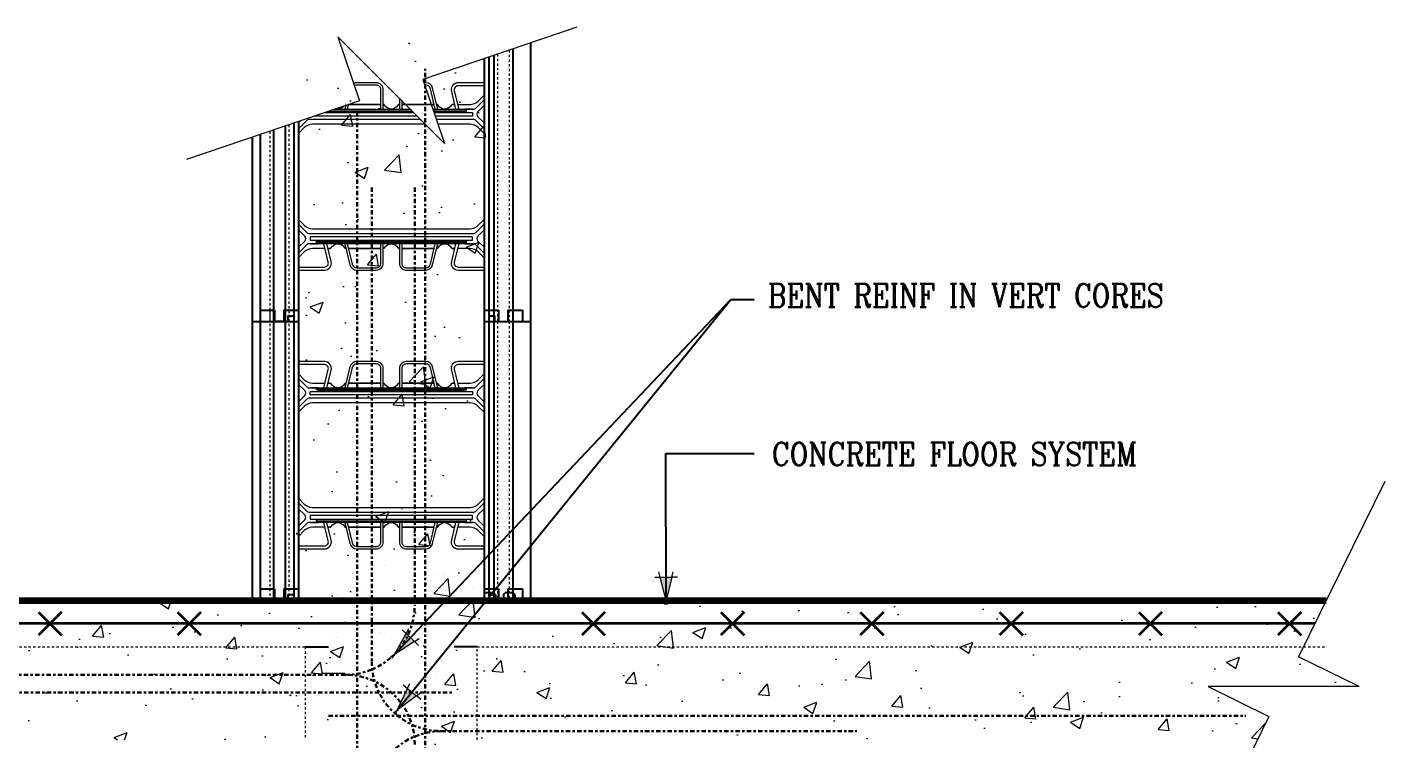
# Model space of a CAD drawing. Header units: inches. Extents: x -281.7 to -191.4, y 451.7 to 534.7.
# Drawn here: x -249.9 to -191.4, y 504 to 534.7 of the extents above; entities that cross this region are included whole.
import ezdxf

# ---------------------------------------------------------------- set-up
doc = ezdxf.new("R2010")
doc.units = ezdxf.units.IN
doc.header["$MEASUREMENT"] = 0
for name, pattern in [('CENTER', [2, 1.25, -0.25, 0.25, -0.25]), ('DASHED', [0.75, 0.5, -0.25]), ('DASHED2', [0.375, 0.25, -0.125]), ('HIDDEN', [0.375, 0.25, -0.125])]:
    doc.linetypes.add(name, pattern=pattern)
for name, color, linetype, lineweight in [('A2 Hatch', 8, 'Continuous', 9), ('A4 medium', 7, 'Continuous', 35), ('DETAILS', 7, 'Continuous', 13), ('DIM', 3, 'Continuous', 13), ('GRADE', 5, 'Continuous', 100), ('REBAR', 2, 'CENTER', 30)]:
    doc.layers.add(name, color=color, linetype=linetype, lineweight=lineweight)
doc.styles.add('ARCTEXT', font='arctext.shx', dxfattribs={"width": 0.85})
doc.styles.add('RomanC', font='romanc.shx', dxfattribs={"width": 0.85, "height": 5})
doc.dimstyles.new('ARCTEXT1-4', dxfattribs={"dimtxt": 4, "dimasz": 2, "dimexe": 2, "dimexo": 2, "dimgap": 2, "dimtad": 1, "dimdec": 4, "dimzin": 3, "dimdsep": 46, "dimlunit": 4, "dimtxsty": 'ARCTEXT', "dimblk": 'ARCHTICK', "dimcen": 2, "dimaunit": 1, "dimadec": 0, "dimazin": 0, "dimtfac": 1, "dimtdec": 4, "dimtmove": 2, "dimatfit": 3, "dimldrblk": 'arrow', "dimfxl": 1, "dimtolj": 1, "dimtzin": 0, "dimarcsym": 0})
pattern_1 = [(50, (-5868.9843, 2125.191), (5.7380815, -0.502017), [0.6, -6.6]), (355, (-5868.9843, 2125.191), (-1.1100107, 6.017537), [0.48, -5.28]), (100.4514, (-5868.506, 2125.1493), (4.628075, 5.5155163), [0.5099215, -5.609137]), (46.1842, (-5868.984, 2126.791), (8.537928, -1.324152), [0.9, -9.9]), (96.6356, (-5868.273, 2126.681), (7.477302, 7.792943), [0.764882, -8.413704]), (351.1842, (-5868.984, 2126.791), (7.477296, 7.792949), [0.72, -7.92]), (21, (-5868.1843, 2126.391), (4.7752564, -3.220951), [0.6, -6.6]), (326, (-5868.1843, 2126.391), (1.9465227, 5.8012004), [0.48, -5.28]), (71.4514, (-5867.7864, 2126.1227), (6.721781, 2.580244), [0.5099215, -5.609137]), (37.5, (-5868.9843, 2125.1911), (0.09727884, 2.6631508), [0, -5.216, 0, -5.36, 0, -5.3]), (7.5, (-5868.9843, 2125.191), (2.1045563, 3.1552937), [0, -3.056, 0, -5.096, 0, -2.02]), (327.5, (-5870.7683, 2125.1911), (4.2705795, -0.180439), [0, -2, 0, -6.24, 0, -8.28]), (317.5, (-5871.5683, 2125.191), (4.6654894, 0.8008399), [0, -2.6, 0, -4.144, 0, -5.88])]
pattern_2 = [(50, (-3657.1434, 1048.7867), (5.7380815, -0.502017), [0.6, -6.6]), (355, (-3657.1434, 1048.7867), (-1.110011, 6.017537), [0.48, -5.28]), (100.45145, (-3656.665, 1048.745), (4.628071, 5.51552), [0.509922, -5.609137]), (46.1842, (-3657.1434, 1050.387), (8.537928, -1.324152), [0.9, -9.9]), (96.63564, (-3656.432, 1050.276), (7.477296, 7.792949), [0.764882, -8.413704]), (351.1842, (-3657.143, 1050.387), (7.477296, 7.792949), [0.72, -7.92]), (21, (-3656.3434, 1049.9867), (4.7752564, -3.220951), [0.6, -6.6]), (326, (-3656.3434, 1049.9867), (1.946523, 5.8012), [0.48, -5.28]), (71.45144, (-3655.9455, 1049.7183), (6.721779, 2.580249), [0.509922, -5.609137]), (37.5, (-3657.1434, 1048.7867), (0.0972788, 2.6631508), [0, -5.216, 0, -5.36, 0, -5.3]), (7.5, (-3657.1434, 1048.7867), (2.1045563, 3.1552937), [0, -3.056, 0, -5.096, 0, -2.02]), (327.5, (-3658.9274, 1048.7867), (4.2705795, -0.180439), [0, -2, 0, -6.24, 0, -8.28]), (317.5, (-3659.7274, 1048.7867), (4.6654894, 0.80084), [0, -2.6, 0, -4.144, 0, -5.88])]

# ---------------------------------------------------------------- blocks, each defined once
blk = doc.blocks.new('_ArchTick')
at = {"color": 0, "linetype": 'ByBlock', "const_width": 0.15}
blk.add_lwpolyline([(-0.5, -0.5), (0.5, 0.5)], dxfattribs=at)
blk = doc.blocks.new('arrow')
at = {"layer": 'DIM'}
blk.add_hatch(color=253, dxfattribs=at).paths.add_polyline_path([(-2, 0.5), (-2, -0.5), (0, 0)])
at = {"layer": 'DIM', "lineweight": 9}
for points in [[(-2, 0.98), (-2, 0.5), (-2.47, 0.62)], [(0.37, 0.09), (0, 0)], [(0.37, -0.09), (0, 0)], [(-2, -0.98), (-2, -0.5), (-2.47, -0.62)]]:
    blk.add_lwpolyline(points, dxfattribs=at)
at = {"layer": 'DIM', "lineweight": 15}
blk.add_lwpolyline([(0, 0), (-2, -0.5), (-2, 0.5), (0, 0)], dxfattribs=at)

msp = doc.modelspace()

# ---------------------------------------------------------------- hatches: boundary and pattern name
at = {"layer": 'A2 Hatch', "ltscale": 0.15}
h = msp.add_hatch(dxfattribs=at)
h.set_pattern_fill('AR-CONC', color=256, scale=0.8, style=0)
h.set_pattern_definition(pattern_2)
h.paths.add_polyline_path([(-230.129, 533.997), (-238.201, 533.997), (-238.325, 498.634), (-235.455, 499.607), (-236.391, 502.367), (-231.795, 497.771), (-232.731, 500.531), (-230.125, 501.415)])
h = msp.add_hatch(dxfattribs=at)
h.set_pattern_fill('AR-CONC', color=256, scale=0.8, style=0)
h.set_pattern_definition(pattern_1)
h.paths.add_polyline_path([(-236.907, 509.997), (-275.824, 509.997), (-277.019, 507.576), (-274.405, 506.286), (-280.905, 506.286), (-278.292, 504.997), (-278.785, 503.997), (-236.907, 503.997)])
h = msp.add_hatch(dxfattribs=at)
h.set_pattern_fill('AR-CONC', color=256, scale=0.8, style=0)
h.set_pattern_definition(pattern_2)
h.paths.add_polyline_path([(-230.129, 509.997), (-238.201, 509.997), (-238.325, 474.634), (-235.455, 475.607), (-236.391, 478.367), (-231.795, 473.771), (-232.731, 476.531), (-230.125, 477.415)])
h = msp.add_hatch(dxfattribs=at)
h.set_pattern_fill('AR-CONC', color=256, scale=0.8, style=0)
h.set_pattern_definition(pattern_1)
h.paths.add_polyline_path([(-231.498, 509.997), (-193.921, 509.997), (-195.116, 507.576), (-192.502, 506.286), (-199.002, 506.286), (-196.389, 504.997), (-196.882, 503.997), (-231.498, 503.997)])

# ---------------------------------------------------------------- linework, layer by layer
at = {"color": 1}
for p, q in [((-228.966, 533.737), (-228.966, 521.997)), ((-228.201, 533.997), (-228.201, 521.997)), ((-230.201, 533.319), (-230.201, 521.997)), ((-230.001, 533.386), (-230.001, 521.997)), ((-229.786, 533.459), (-229.786, 521.997)), ((-238.201, 530.606), (-238.201, 521.997)), ((-239.851, 530.046), (-239.851, 521.997)), ((-239.276, 530.241), (-239.276, 521.997)), ((-238.776, 530.411), (-238.776, 521.997)), ((-238.401, 530.538), (-238.401, 521.997)), ((-240.201, 529.927), (-240.201, 521.997)), ((-239.851, 522.497), (-239.226, 522.497)), ((-239.851, 522.497), (-239.851, 509.997)), ((-239.276, 522.497), (-239.276, 509.997)), ((-239.226, 522.497), (-239.226, 521.997)), ((-238.826, 522.497), (-238.826, 521.997)), ((-238.826, 522.497), (-238.201, 522.497)), ((-238.776, 522.497), (-238.776, 509.997)), ((-238.201, 522.497), (-238.201, 509.997)), ((-230.201, 522.497), (-230.201, 509.997)), ((-230.201, 522.497), (-229.576, 522.497)), ((-229.576, 522.497), (-229.576, 521.997)), ((-229.176, 522.497), (-229.176, 521.997)), ((-229.176, 522.497), (-228.551, 522.497)), ((-228.551, 522.497), (-228.551, 521.997)), ((-240.201, 521.997), (-238.201, 521.997)), ((-240.201, 521.997), (-240.201, 509.997)), ((-240.201, 521.997), (-238.651, 521.997)), ((-238.776, 521.997), (-239.276, 521.997)), ((-238.651, 522.247), (-238.651, 521.997)), ((-238.651, 522.247), (-238.401, 522.247)), ((-238.401, 522.247), (-238.401, 509.997)), ((-238.401, 521.997), (-238.201, 521.997)), ((-230.201, 521.997), (-228.201, 521.997)), ((-230.201, 521.997), (-230.001, 521.997)), ((-230.001, 522.247), (-230.001, 509.997)), ((-230.001, 522.247), (-229.751, 522.247)), ((-229.786, 521.997), (-228.201, 521.997)), ((-229.786, 521.997), (-229.786, 509.997)), ((-229.751, 522.247), (-229.751, 521.997)), ((-228.966, 521.997), (-228.966, 509.997)), ((-228.201, 521.997), (-228.201, 509.997)), ((-239.851, 510.497), (-239.226, 510.497)), ((-239.851, 510.497), (-239.226, 510.497)), ((-239.851, 510.497), (-239.851, 509.997)), ((-239.851, 510.497), (-239.226, 510.497)), ((-239.276, 510.497), (-239.276, 509.997)), ((-239.226, 510.497), (-239.226, 509.997)), ((-239.226, 510.497), (-239.226, 509.997)), ((-239.226, 510.497), (-239.226, 509.997)), ((-238.826, 510.497), (-238.826, 509.997)), ((-238.826, 510.497), (-238.201, 510.497)), ((-238.826, 510.497), (-238.826, 509.997)), ((-238.826, 510.497), (-238.201, 510.497)), ((-238.826, 510.497), (-238.826, 509.997)), ((-238.826, 510.497), (-238.201, 510.497)), ((-238.776, 510.497), (-238.776, 509.997)), ((-238.651, 510.247), (-238.651, 509.997)), ((-238.651, 510.247), (-238.401, 510.247)), ((-238.651, 510.247), (-238.651, 509.997)), ((-238.651, 510.247), (-238.401, 510.247)), ((-238.651, 510.247), (-238.651, 509.997)), ((-238.651, 510.247), (-238.401, 510.247)), ((-238.401, 510.247), (-238.401, 509.997)), ((-238.201, 510.497), (-238.201, 509.997)), ((-238.201, 510.497), (-238.201, 509.997)), ((-238.201, 510.497), (-238.201, 509.997)), ((-230.204, 510.247), (-230.121, 510.33)), ((-230.204, 510.247), (-230.204, 509.997)), ((-230.201, 510.497), (-230.201, 509.997)), ((-230.201, 510.497), (-229.576, 510.497)), ((-229.788, 510.33), (-230.121, 510.33)), ((-230.001, 510.247), (-229.751, 510.247)), ((-229.704, 510.247), (-229.788, 510.33)), ((-229.751, 510.247), (-229.751, 509.997)), ((-229.704, 510.247), (-229.704, 509.997)), ((-229.576, 510.497), (-229.576, 509.997)), ((-229.371, 510.247), (-229.288, 510.33)), ((-229.371, 510.247), (-229.371, 509.997)), ((-228.954, 510.33), (-229.288, 510.33)), ((-229.176, 510.497), (-229.176, 509.997)), ((-229.176, 510.497), (-228.551, 510.497)), ((-228.871, 510.247), (-228.954, 510.33)), ((-228.871, 510.247), (-228.871, 509.997)), ((-228.551, 510.497), (-228.551, 509.997)), ((-240.201, 509.997), (-238.201, 509.997)), ((-240.201, 509.997), (-238.201, 509.997)), ((-240.201, 509.997), (-238.651, 509.997)), ((-240.201, 509.997), (-238.651, 509.997)), ((-240.201, 509.997), (-238.201, 509.997)), ((-240.201, 509.997), (-238.201, 509.997)), ((-240.201, 509.997), (-238.651, 509.997)), ((-237.907, 509.997), (-239.824, 509.997)), ((-239.532, 509.997), (-239.824, 509.997)), ((-237.906, 509.997), (-239.822, 509.997)), ((-239.531, 509.997), (-239.822, 509.997)), ((-238.776, 509.997), (-239.276, 509.997)), ((-238.776, 509.997), (-239.276, 509.997)), ((-238.776, 509.997), (-239.276, 509.997)), ((-238.699, 509.997), (-239.032, 509.997)), ((-238.697, 509.997), (-239.031, 509.997)), ((-238.401, 509.997), (-238.201, 509.997)), ((-238.401, 509.997), (-238.201, 509.997)), ((-238.401, 509.997), (-238.201, 509.997)), ((-237.907, 509.997), (-238.199, 509.997)), ((-237.906, 509.997), (-238.197, 509.997)), ((-230.498, 509.997), (-228.581, 509.997)), ((-230.206, 509.997), (-230.498, 509.997)), ((-230.496, 509.997), (-228.579, 509.997)), ((-230.204, 509.997), (-230.496, 509.997)), ((-230.201, 509.997), (-230.001, 509.997)), ((-230.201, 509.997), (-228.201, 509.997)), ((-230.201, 509.997), (-230.001, 509.997)), ((-229.373, 509.997), (-229.706, 509.997)), ((-229.371, 509.997), (-229.704, 509.997)), ((-228.874, 509.997), (-229.166, 509.997)), ((-228.581, 509.997), (-228.873, 509.997)), ((-228.579, 509.997), (-228.871, 509.997))]:
    msp.add_line(p, q, dxfattribs=at)
at = {"color": 1, "linetype": 'HIDDEN', "ltscale": 0.02}
for p, q in [((-239.851, 522.497), (-239.226, 522.497)), ((-239.226, 522.497), (-239.226, 521.997)), ((-238.826, 522.497), (-238.826, 521.997)), ((-238.826, 522.497), (-238.201, 522.497)), ((-230.201, 522.497), (-229.576, 522.497)), ((-229.576, 522.497), (-229.576, 521.997)), ((-229.176, 522.497), (-229.176, 521.997)), ((-229.176, 522.497), (-228.551, 522.497)), ((-228.551, 522.497), (-228.551, 521.997)), ((-239.851, 510.497), (-239.226, 510.497)), ((-239.851, 510.497), (-239.851, 509.997)), ((-239.851, 510.497), (-239.226, 510.497)), ((-239.851, 510.497), (-239.226, 510.497)), ((-239.851, 510.497), (-239.851, 509.997)), ((-239.851, 510.497), (-239.226, 510.497)), ((-239.226, 510.497), (-239.226, 509.997)), ((-239.226, 510.497), (-239.226, 509.997)), ((-239.226, 510.497), (-239.226, 509.997)), ((-239.226, 510.497), (-239.226, 509.997)), ((-238.826, 510.497), (-238.826, 509.997)), ((-238.826, 510.497), (-238.201, 510.497)), ((-238.826, 510.497), (-238.826, 509.997)), ((-238.826, 510.497), (-238.201, 510.497)), ((-238.826, 510.497), (-238.826, 509.997)), ((-238.826, 510.497), (-238.201, 510.497)), ((-238.826, 510.497), (-238.826, 509.997)), ((-238.826, 510.497), (-238.201, 510.497)), ((-230.201, 510.497), (-229.576, 510.497)), ((-229.576, 510.497), (-229.576, 509.997)), ((-229.176, 510.497), (-229.176, 509.997)), ((-229.176, 510.497), (-228.551, 510.497)), ((-228.551, 510.497), (-228.551, 509.997))]:
    msp.add_line(p, q, dxfattribs=at)
at = {"ltscale": 0.15}
for p, q in [((-239.226, 521.997), (-238.826, 521.997)), ((-234.513, 511.49), (-234.513, 511.49)), ((-232.2, 511.073), (-232.2, 511.073)), ((-231.907, 511.073), (-231.907, 511.073)), ((-236.866, 510.272), (-236.866, 510.272)), ((-236.572, 510.272), (-236.572, 510.272)), ((-236.571, 510.272), (-236.571, 510.272)), ((-235.751, 510.54), (-235.751, 510.54)), ((-235.457, 510.54), (-235.457, 510.54)), ((-235.456, 510.54), (-235.456, 510.54)), ((-231.48, 510.36), (-231.48, 510.36)), ((-231.187, 510.36), (-231.187, 510.36)), ((-231.185, 510.36), (-231.185, 510.36)), ((-231.01, 510.499), (-231.01, 510.499)), ((-230.716, 510.499), (-230.716, 510.499)), ((-230.714, 510.499), (-230.714, 510.499)), ((-239.226, 509.997), (-238.826, 509.997)), ((-239.226, 509.997), (-238.826, 509.997)), ((-239.226, 509.997), (-238.826, 509.997)), ((-235.117, 509.936), (-235.117, 509.936)), ((-234.824, 509.936), (-234.824, 509.936)), ((-234.822, 509.936), (-234.822, 509.936)), ((-248.907, 508.997), (-248.907, 508.997)), ((-242.907, 508.997), (-242.907, 508.997)), ((-232.177, 509.203), (-232.177, 509.203)), ((-231.883, 509.203), (-231.883, 509.203)), ((-231.881, 509.203), (-231.881, 509.203)), ((-231.878, 508.997), (-231.878, 508.997)), ((-231.585, 508.997), (-231.585, 508.997)), ((-231.583, 508.997), (-231.583, 508.997)), ((-236.842, 508.402), (-236.842, 508.402)), ((-236.549, 508.402), (-236.549, 508.402)), ((-236.547, 508.402), (-236.547, 508.402)), ((-234.908, 508.598), (-234.908, 508.598)), ((-234.728, 508.589), (-234.728, 508.589)), ((-234.614, 508.598), (-234.614, 508.598)), ((-234.613, 508.598), (-234.613, 508.598)), ((-234.435, 508.589), (-234.435, 508.589)), ((-234.433, 508.589), (-234.433, 508.589)), ((-237.907, 507.997), (-236.907, 507.997)), ((-236.575, 507.892), (-236.575, 507.892)), ((-236.281, 507.892), (-236.281, 507.892)), ((-233.545, 508.291), (-233.545, 508.291)), ((-233.251, 508.291), (-233.251, 508.291)), ((-233.25, 508.291), (-233.25, 508.291)), ((-230.498, 507.997), (-231.498, 507.997)), ((-236.578, 506.875), (-236.578, 506.875)), ((-232.308, 506.695), (-232.308, 506.695)), ((-234.532, 505.926), (-234.532, 505.926)), ((-235.356, 505.135), (-235.356, 505.135)), ((-232.214, 504.43), (-232.214, 504.43))]:
    msp.add_line(p, q, dxfattribs=at)
at = {"color": 253, "linetype": 'HIDDEN'}
for p, q in [((-230.204, 510.247), (-230.121, 510.33)), ((-230.204, 510.247), (-230.204, 509.997)), ((-229.788, 510.33), (-230.121, 510.33)), ((-229.704, 510.247), (-229.788, 510.33)), ((-229.704, 510.247), (-229.704, 509.997)), ((-229.371, 510.247), (-229.288, 510.33)), ((-229.371, 510.247), (-229.371, 509.997)), ((-228.954, 510.33), (-229.288, 510.33)), ((-228.871, 510.247), (-228.954, 510.33)), ((-228.871, 510.247), (-228.871, 509.997)), ((-239.532, 509.997), (-239.824, 509.997)), ((-239.531, 509.997), (-239.822, 509.997)), ((-238.699, 509.997), (-239.032, 509.997)), ((-238.697, 509.997), (-239.031, 509.997)), ((-237.907, 509.997), (-238.199, 509.997)), ((-237.906, 509.997), (-238.197, 509.997)), ((-230.206, 509.997), (-230.498, 509.997)), ((-230.204, 509.997), (-230.496, 509.997)), ((-229.373, 509.997), (-229.706, 509.997)), ((-229.371, 509.997), (-229.704, 509.997)), ((-228.874, 509.997), (-229.166, 509.997)), ((-228.581, 509.997), (-228.873, 509.997)), ((-228.579, 509.997), (-228.871, 509.997))]:
    msp.add_line(p, q, dxfattribs=at)
at = {"layer": 'A2 Hatch', "linetype": 'DASHED2', "ltscale": 0.15}
for p, q in [((-229.626, 533.514), (-229.626, 521.997)), ((-229.126, 533.683), (-229.126, 521.997)), ((-239.436, 530.187), (-239.436, 521.997)), ((-238.616, 530.465), (-238.616, 521.997)), ((-239.436, 522.497), (-239.436, 509.997)), ((-238.616, 522.497), (-238.616, 509.997)), ((-229.626, 521.997), (-229.626, 509.997)), ((-229.126, 521.997), (-229.126, 509.997)), ((-239.436, 510.497), (-239.436, 509.997)), ((-238.616, 510.497), (-238.616, 509.997))]:
    msp.add_line(p, q, dxfattribs=at)
at = {"layer": 'A2 Hatch', "linetype": 'DASHED', "ltscale": 0.15}
for p, q in [((-275.824, 507.997), (-237.907, 507.997)), ((-237.907, 507.997), (-237.907, 503.997)), ((-230.498, 503.997), (-230.498, 507.997)), ((-230.498, 507.997), (-193.921, 507.997))]:
    msp.add_line(p, q, dxfattribs=at)
at = {"layer": 'A4 medium', "ltscale": 0.15}
for p, q in [((-249.407, 509.497), (-248.407, 508.497)), ((-248.407, 509.497), (-249.407, 508.497)), ((-243.407, 509.497), (-242.407, 508.497)), ((-242.407, 509.497), (-243.407, 508.497)), ((-225.998, 509.497), (-224.998, 508.497)), ((-224.998, 509.497), (-225.998, 508.497)), ((-219.998, 509.497), (-218.998, 508.497)), ((-218.998, 509.497), (-219.998, 508.497)), ((-213.998, 509.497), (-212.998, 508.497)), ((-212.998, 509.497), (-213.998, 508.497)), ((-207.998, 509.497), (-206.998, 508.497)), ((-206.998, 509.497), (-207.998, 508.497)), ((-201.998, 509.497), (-200.998, 508.497)), ((-200.998, 509.497), (-201.998, 508.497)), ((-195.998, 509.497), (-194.998, 508.497)), ((-194.998, 509.497), (-195.998, 508.497)), ((-248.907, 508.997), (-254.907, 508.997)), ((-242.907, 508.997), (-248.907, 508.997)), ((-231.498, 508.997), (-242.907, 508.997)), ((-225.498, 508.997), (-231.498, 508.997)), ((-219.498, 508.997), (-225.498, 508.997)), ((-225.498, 508.997), (-225.498, 508.997)), ((-213.498, 508.997), (-219.498, 508.997)), ((-219.498, 508.997), (-219.498, 508.997)), ((-207.498, 508.997), (-213.498, 508.997)), ((-213.498, 508.997), (-213.498, 508.997)), ((-201.498, 508.997), (-207.498, 508.997)), ((-207.498, 508.997), (-207.498, 508.997)), ((-195.498, 508.997), (-201.498, 508.997)), ((-201.498, 508.997), (-201.498, 508.997)), ((-194.415, 508.997), (-195.498, 508.997)), ((-195.498, 508.997), (-195.498, 508.997))]:
    msp.add_line(p, q, dxfattribs=at)
at = {"layer": 'DETAILS', "color": 6, "lineweight": 20}
msp.add_line((-236.202, 506.846), (-237.163, 506.846), dxfattribs=at)
for points in [[(-234.549, 531.147), (-234.549, 531.977, 0.414214), (-234.849, 532.277), (-235.691, 532.277, 0.108366), (-235.817, 532.249, 0.108366)], [(-234.649, 531.147), (-234.649, 531.977, 0.414214), (-234.849, 532.177), (-235.691, 532.177, 0.121733), (-235.785, 532.154, 0.121733)], [(-232.201, 531.147), (-232.419, 532.047, 0.346495), (-232.71, 532.277), (-232.789, 532.277)], [(-232.304, 531.147), (-232.516, 532.024, 0.346495), (-232.71, 532.177), (-232.755, 532.177)], [(-230.201, 532.277), (-231.321, 532.277, 0.485338), (-231.613, 531.907), (-231.43, 531.147)], [(-230.201, 532.147), (-231.321, 532.147, 0.485338), (-231.487, 531.937), (-231.296, 531.147), (-230.7, 531.147), (-230.95, 531.147), (-231.05, 531.147)], [(-231.344, 531.347), (-230.807, 531.347, 0.198912), (-230.454, 531.493), (-230.201, 531.746)], [(-236.604, 531.147), (-234.201, 531.147, -0.279322), (-234.487, 531.32, 0.279322), (-234.531, 531.347)], [(-236.249, 531.268, -0.291642), (-236.577, 531.156)], [(-233.871, 531.347, 0.279322), (-233.915, 531.32, -0.279322), (-234.201, 531.147), (-233.386, 531.147)], [(-232.406, 531.147), (-230.642, 531.147, 0.198912), (-230.571, 531.176), (-230.201, 531.546)], [(-231.571, 531.347), (-231.478, 531.347), (-231.571, 531.347, 0.279322), (-231.616, 531.32, -0.605918), (-232.187, 531.32, 0.279322), (-232.231, 531.347)], [(-230.201, 531.296), (-230.469, 531.028, 0.414214), (-230.469, 530.816), (-230.201, 530.548)], [(-232.936, 530.697), (-234.201, 530.697), (-237.76, 530.697, 0.198912), (-237.831, 530.668), (-238.201, 530.298)], [(-232.372, 531.047), (-231.05, 531.047), (-230.952, 531.069, 0.780776), (-230.952, 531.075), (-231.05, 531.097), (-232.389, 531.097)], [(-230.201, 530.298), (-230.571, 530.668, 0.198912), (-230.642, 530.697), (-232.253, 530.697)], [(-232.736, 530.497), (-234.201, 530.497), (-237.594, 530.497, 0.198912), (-237.948, 530.35), (-238.201, 530.098)], [(-230.201, 530.098), (-230.454, 530.35, 0.198912), (-230.807, 530.497), (-232.185, 530.497)], [(-238.201, 526.396), (-237.948, 526.143, 0.198912), (-237.594, 525.997), (-234.201, 525.997), (-230.807, 525.997, 0.198912), (-230.454, 526.143), (-230.201, 526.396)], [(-238.201, 526.196), (-237.831, 525.826, 0.198912), (-237.76, 525.797), (-234.201, 525.797), (-230.642, 525.797, 0.198912), (-230.571, 525.826), (-230.201, 526.196)], [(-238.201, 525.198), (-237.932, 525.466, 0.414214), (-237.932, 525.678), (-238.201, 525.946)], [(-230.201, 525.946), (-230.469, 525.678, 0.414214), (-230.469, 525.466), (-230.201, 525.198)], [(-234.531, 525.147, 0.279322), (-234.487, 525.174, -0.279322), (-234.201, 525.347), (-237.76, 525.347, 0.198912), (-237.831, 525.318), (-238.201, 524.948)], [(-238.201, 524.347), (-237.08, 524.347, 0.485338), (-236.915, 524.557), (-237.105, 525.347), (-237.701, 525.347), (-237.451, 525.347), (-237.351, 525.347)], [(-238.201, 524.217), (-237.08, 524.217, 0.485338), (-236.788, 524.587), (-236.972, 525.347)], [(-236.83, 525.147), (-236.923, 525.147), (-236.83, 525.147, 0.279322), (-236.786, 525.174, -0.605918), (-236.214, 525.174, 0.279322), (-236.17, 525.147)], [(-236.2, 525.347), (-235.983, 524.447, 0.346495), (-235.691, 524.217), (-234.849, 524.217, 0.414214), (-234.549, 524.517), (-234.549, 525.347)], [(-236.097, 525.347), (-235.886, 524.47, 0.346495), (-235.691, 524.317), (-234.849, 524.317, 0.414214), (-234.649, 524.517), (-234.649, 525.347)], [(-230.201, 524.948), (-230.571, 525.318, 0.198912), (-230.642, 525.347), (-234.201, 525.347, -0.279322), (-233.915, 525.174, 0.279322), (-233.871, 525.147)], [(-233.853, 525.347), (-233.853, 524.517, 0.414214), (-233.553, 524.217), (-232.71, 524.217, 0.346495), (-232.419, 524.447), (-232.201, 525.347)], [(-233.753, 525.347), (-233.753, 524.517, 0.414214), (-233.553, 524.317), (-232.71, 524.317, 0.346495), (-232.516, 524.47), (-232.304, 525.347)], [(-232.231, 525.147, 0.279322), (-232.187, 525.174, -0.605918), (-231.616, 525.174, 0.279322), (-231.571, 525.147), (-231.478, 525.147), (-231.571, 525.147)], [(-231.43, 525.347), (-231.613, 524.587, 0.485338), (-231.321, 524.217), (-230.201, 524.217)], [(-231.05, 525.347), (-230.95, 525.347), (-230.7, 525.347), (-231.296, 525.347), (-231.487, 524.557, 0.485338), (-231.321, 524.347), (-230.201, 524.347)], [(-237.057, 525.147), (-237.594, 525.147, 0.198912), (-237.948, 525), (-238.201, 524.748)], [(-230.201, 524.748), (-230.454, 525, 0.198912), (-230.807, 525.147), (-231.344, 525.147)], [(-236.972, 519.147), (-236.788, 519.907, 0.485338), (-237.08, 520.277), (-238.201, 520.277)], [(-237.351, 519.147), (-237.451, 519.147), (-237.701, 519.147), (-237.105, 519.147), (-236.915, 519.937, 0.485338), (-237.08, 520.147), (-238.201, 520.147)], [(-234.549, 519.147), (-234.549, 519.977, 0.414214), (-234.849, 520.277), (-235.691, 520.277, 0.346495), (-235.983, 520.047), (-236.2, 519.147)], [(-234.649, 519.147), (-234.649, 519.977, 0.414214), (-234.849, 520.177), (-235.691, 520.177, 0.346495), (-235.886, 520.024), (-236.097, 519.147)], [(-232.201, 519.147), (-232.419, 520.047, 0.346495), (-232.71, 520.277), (-233.553, 520.277, 0.414214), (-233.853, 519.977), (-233.853, 519.147)], [(-232.304, 519.147), (-232.516, 520.024, 0.346495), (-232.71, 520.177), (-233.553, 520.177, 0.414214), (-233.753, 519.977), (-233.753, 519.147)], [(-230.201, 520.277), (-231.321, 520.277, 0.485338), (-231.613, 519.907), (-231.43, 519.147)], [(-230.201, 520.147), (-231.321, 520.147, 0.485338), (-231.487, 519.937), (-231.296, 519.147), (-230.7, 519.147), (-230.95, 519.147), (-231.05, 519.147)], [(-238.201, 519.746), (-237.948, 519.493, 0.198912), (-237.594, 519.347), (-237.057, 519.347)], [(-238.201, 519.546), (-237.831, 519.176, 0.198912), (-237.76, 519.147), (-234.201, 519.147, -0.279322), (-234.487, 519.32, 0.279322), (-234.531, 519.347)], [(-233.871, 519.347, 0.279322), (-233.915, 519.32, -0.279322), (-234.201, 519.147), (-230.642, 519.147, 0.198912), (-230.571, 519.176), (-230.201, 519.546)], [(-231.344, 519.347), (-230.807, 519.347, 0.198912), (-230.454, 519.493), (-230.201, 519.746)], [(-238.201, 518.548), (-237.932, 518.816, 0.414214), (-237.932, 519.028), (-238.201, 519.296)], [(-236.17, 519.347, 0.279322), (-236.214, 519.32, -0.605918), (-236.786, 519.32, 0.279322), (-236.83, 519.347), (-236.923, 519.347), (-236.83, 519.347)], [(-231.571, 519.347), (-231.478, 519.347), (-231.571, 519.347, 0.279322), (-231.616, 519.32, -0.605918), (-232.187, 519.32, 0.279322), (-232.231, 519.347)], [(-230.201, 519.296), (-230.469, 519.028, 0.414214), (-230.469, 518.816), (-230.201, 518.548)], [(-230.201, 518.298), (-230.571, 518.668, 0.198912), (-230.642, 518.697), (-234.201, 518.697), (-237.76, 518.697, 0.198912), (-237.831, 518.668), (-238.201, 518.298)], [(-230.201, 518.098), (-230.454, 518.35, 0.198912), (-230.807, 518.497), (-234.201, 518.497), (-237.594, 518.497, 0.198912), (-237.948, 518.35), (-238.201, 518.098)], [(-238.201, 514.396), (-237.948, 514.143, 0.198912), (-237.594, 513.997), (-234.201, 513.997), (-230.807, 513.997, 0.198912), (-230.454, 514.143), (-230.201, 514.396)], [(-238.201, 514.196), (-237.831, 513.826, 0.198912), (-237.76, 513.797), (-234.201, 513.797), (-230.642, 513.797, 0.198912), (-230.571, 513.826), (-230.201, 514.196)], [(-238.201, 513.198), (-237.932, 513.466, 0.414214), (-237.932, 513.678), (-238.201, 513.946)], [(-230.201, 513.946), (-230.469, 513.678, 0.414214), (-230.469, 513.466), (-230.201, 513.198)], [(-234.531, 513.147, 0.279322), (-234.487, 513.174, -0.279322), (-234.201, 513.347), (-237.76, 513.347, 0.198912), (-237.831, 513.318), (-238.201, 512.948)], [(-238.201, 512.347), (-237.08, 512.347, 0.485338), (-236.915, 512.557), (-237.105, 513.347), (-237.701, 513.347), (-237.451, 513.347), (-237.351, 513.347)], [(-238.201, 512.217), (-237.08, 512.217, 0.485338), (-236.788, 512.587), (-236.972, 513.347)], [(-237.057, 513.147), (-237.594, 513.147, 0.198912), (-237.948, 513), (-238.201, 512.748)], [(-236.83, 513.147), (-236.923, 513.147), (-236.83, 513.147, 0.279322), (-236.786, 513.174, -0.605918), (-236.214, 513.174, 0.279322), (-236.17, 513.147)], [(-236.2, 513.347), (-235.983, 512.447, 0.346495), (-235.691, 512.217), (-234.849, 512.217, 0.414214), (-234.549, 512.517), (-234.549, 513.347)], [(-236.097, 513.347), (-235.886, 512.47, 0.346495), (-235.691, 512.317), (-234.849, 512.317, 0.414214), (-234.649, 512.517), (-234.649, 513.347)], [(-230.201, 512.948), (-230.571, 513.318, 0.198912), (-230.642, 513.347), (-234.201, 513.347, -0.279322), (-233.915, 513.174, 0.279322), (-233.871, 513.147)], [(-233.853, 513.347), (-233.853, 512.517, 0.414214), (-233.553, 512.217), (-232.71, 512.217, 0.346495), (-232.419, 512.447), (-232.201, 513.347)], [(-233.753, 513.347), (-233.753, 512.517, 0.414214), (-233.553, 512.317), (-232.71, 512.317, 0.346495), (-232.516, 512.47), (-232.304, 513.347)], [(-232.231, 513.147, 0.279322), (-232.187, 513.174, -0.605918), (-231.616, 513.174, 0.279322), (-231.571, 513.147), (-231.478, 513.147), (-231.571, 513.147)], [(-231.43, 513.347), (-231.613, 512.587, 0.485338), (-231.321, 512.217), (-230.201, 512.217)], [(-231.05, 513.347), (-230.95, 513.347), (-230.7, 513.347), (-231.296, 513.347), (-231.487, 512.557, 0.485338), (-231.321, 512.347), (-230.201, 512.347)], [(-230.201, 512.748), (-230.454, 513, 0.198912), (-230.807, 513.147), (-231.344, 513.147)]]:
    msp.add_lwpolyline(points, format="xyb", dxfattribs=at)
for points in [[(-236.164, 531.296), (-236.2, 531.147)], [(-236.052, 531.334), (-236.097, 531.147)], [(-233.853, 531.614), (-233.853, 531.147)], [(-233.753, 531.514), (-233.753, 531.147)], [(-238.201, 530.548), (-238.113, 530.635)], [(-233.086, 530.847), (-234.201, 530.847), (-237.489, 530.847)], [(-237.047, 530.997), (-234.201, 530.997), (-233.236, 530.997)], [(-236.899, 531.047), (-234.201, 531.047), (-233.286, 531.047)], [(-233.336, 531.097), (-234.201, 531.097), (-236.752, 531.097)], [(-232.355, 530.997), (-230.7, 530.997), (-230.7, 530.847), (-232.304, 530.847)]]:
    msp.add_lwpolyline(points, dxfattribs=at)
for points in [[(-236.152, 531.347), (-236.17, 531.347)], [(-234.649, 531.347), (-236.049, 531.347)], [(-234.549, 531.347), (-234.531, 531.347)], [(-233.853, 531.347), (-233.871, 531.347)], [(-233.753, 531.347), (-232.353, 531.347)], [(-232.25, 531.347), (-232.231, 531.347)], [(-234.201, 525.497), (-230.7, 525.497), (-230.7, 525.647), (-234.201, 525.647), (-237.701, 525.647), (-237.701, 525.497)], [(-236.152, 525.147), (-236.17, 525.147)], [(-234.649, 525.147), (-236.049, 525.147)], [(-234.549, 525.147), (-234.531, 525.147)], [(-233.853, 525.147), (-233.871, 525.147)], [(-233.753, 525.147), (-232.353, 525.147)], [(-232.25, 525.147), (-232.231, 525.147)], [(-234.201, 518.997), (-230.7, 518.997), (-230.7, 518.847), (-234.201, 518.847), (-237.701, 518.847), (-237.701, 518.997)], [(-236.152, 519.347), (-236.17, 519.347)], [(-234.649, 519.347), (-236.049, 519.347)], [(-234.549, 519.347), (-234.531, 519.347)], [(-233.853, 519.347), (-233.871, 519.347)], [(-233.753, 519.347), (-232.353, 519.347)], [(-232.25, 519.347), (-232.231, 519.347)], [(-234.201, 513.497), (-230.7, 513.497), (-230.7, 513.647), (-234.201, 513.647), (-237.701, 513.647), (-237.701, 513.497)], [(-233.74, 513.922), (-233.726, 513.922)], [(-236.152, 513.147), (-236.17, 513.147)], [(-234.649, 513.147), (-236.049, 513.147)], [(-234.549, 513.147), (-234.531, 513.147)], [(-233.853, 513.147), (-233.871, 513.147)], [(-233.753, 513.147), (-232.353, 513.147)], [(-232.25, 513.147), (-232.231, 513.147)]]:
    msp.add_lwpolyline(points, close=True, dxfattribs=at)
for points in [[(-234.201, 525.397), (-231.05, 525.397), (-230.952, 525.419, 0.780776), (-230.952, 525.425), (-231.05, 525.447), (-234.201, 525.447), (-237.351, 525.447), (-237.449, 525.425, 0.780776), (-237.449, 525.419), (-237.351, 525.397)], [(-234.201, 519.097), (-237.351, 519.097), (-237.449, 519.075, 0.780776), (-237.449, 519.069), (-237.351, 519.047), (-234.201, 519.047), (-231.05, 519.047), (-230.952, 519.069, 0.780776), (-230.952, 519.075), (-231.05, 519.097)], [(-234.201, 513.397), (-231.05, 513.397), (-230.952, 513.419, 0.780776), (-230.952, 513.425), (-231.05, 513.447), (-234.201, 513.447), (-237.351, 513.447), (-237.449, 513.425, 0.780776), (-237.449, 513.419), (-237.351, 513.397)]]:
    msp.add_lwpolyline(points, format="xyb", close=True, dxfattribs=at)
msp.add_arc((-238.537, 505.874), 0.0504, 44.81899, 175.46723, dxfattribs=at)
at = {"layer": 'DIM'}
for p, q in [((-191.394, 515.118), (-195.116, 507.576)), ((-192.502, 506.286), (-195.116, 507.576)), ((-192.502, 506.286), (-199.002, 506.286)), ((-199.002, 506.286), (-196.389, 504.997)), ((-196.389, 504.997), (-199.783, 498.118))]:
    msp.add_line(p, q, dxfattribs=at)
msp.add_lwpolyline([(-226.212, 534.671), (-232.839, 532.424), (-231.903, 529.664), (-236.499, 534.26), (-235.563, 531.5), (-243.028, 528.969)], dxfattribs=at)
at = {"layer": 'GRADE', "ltscale": 0.15}
msp.add_line((-275.824, 509.997), (-193.921, 509.997), dxfattribs=at)
at = {"layer": 'REBAR', "ltscale": 0.15}
for p, q in [((-232.737, 476.949), (-232.737, 532.879)), ((-235.668, 531.044), (-235.668, 475.114)), ((-235.045, 527.77), (-235.045, 507.37)), ((-233.189, 527.77), (-233.189, 509.795)), ((-236.189, 506.795), (-254.147, 506.795)), ((-278.785, 506.034), (-231.498, 506.034)), ((-236.907, 505.034), (-197.376, 505.034)), ((-232.045, 504.37), (-214.14, 504.37))]:
    msp.add_line(p, q, dxfattribs=at)
for centre, start, end in [((-236.189, 509.795), 270, 0), ((-232.045, 507.37), 180, 270), ((-236.189, 503.795), 0, 90), ((-232.045, 501.37), 90, 180)]:
    msp.add_arc(centre, 3, start, end, dxfattribs=at)

# ---------------------------------------------------------------- texts
at = {"layer": 'DIM', "color": 3, "char_height": 1, "width": 22.68955, "attachment_point": 1, "style": 'RomanC'}
for s, insert in [('BENT REINF IN VERT CORES', (-217.974, 523.623)), ('CONCRETE FLOOR SYSTEM', (-217.803, 516.798))]:
    msp.add_mtext(s, dxfattribs=dict(at, insert=insert))

# ---------------------------------------------------------------- leaders
at = {"layer": 'DIM'}
for points in [[(-234.068, 507.674), (-219.569, 522.957), (-218.569, 522.957)], [(-233.941, 505.272), (-219.569, 522.957), (-218.569, 522.957)], [(-222.359, 509.997), (-222.367, 516.32), (-218.569, 516.32)]]:
    msp.add_leader(points, dimstyle='ARCTEXT1-4', override={"dimasz": 0.5, "dimtad": 0}, dxfattribs=at)

doc.saveas('drawing.dxf')
